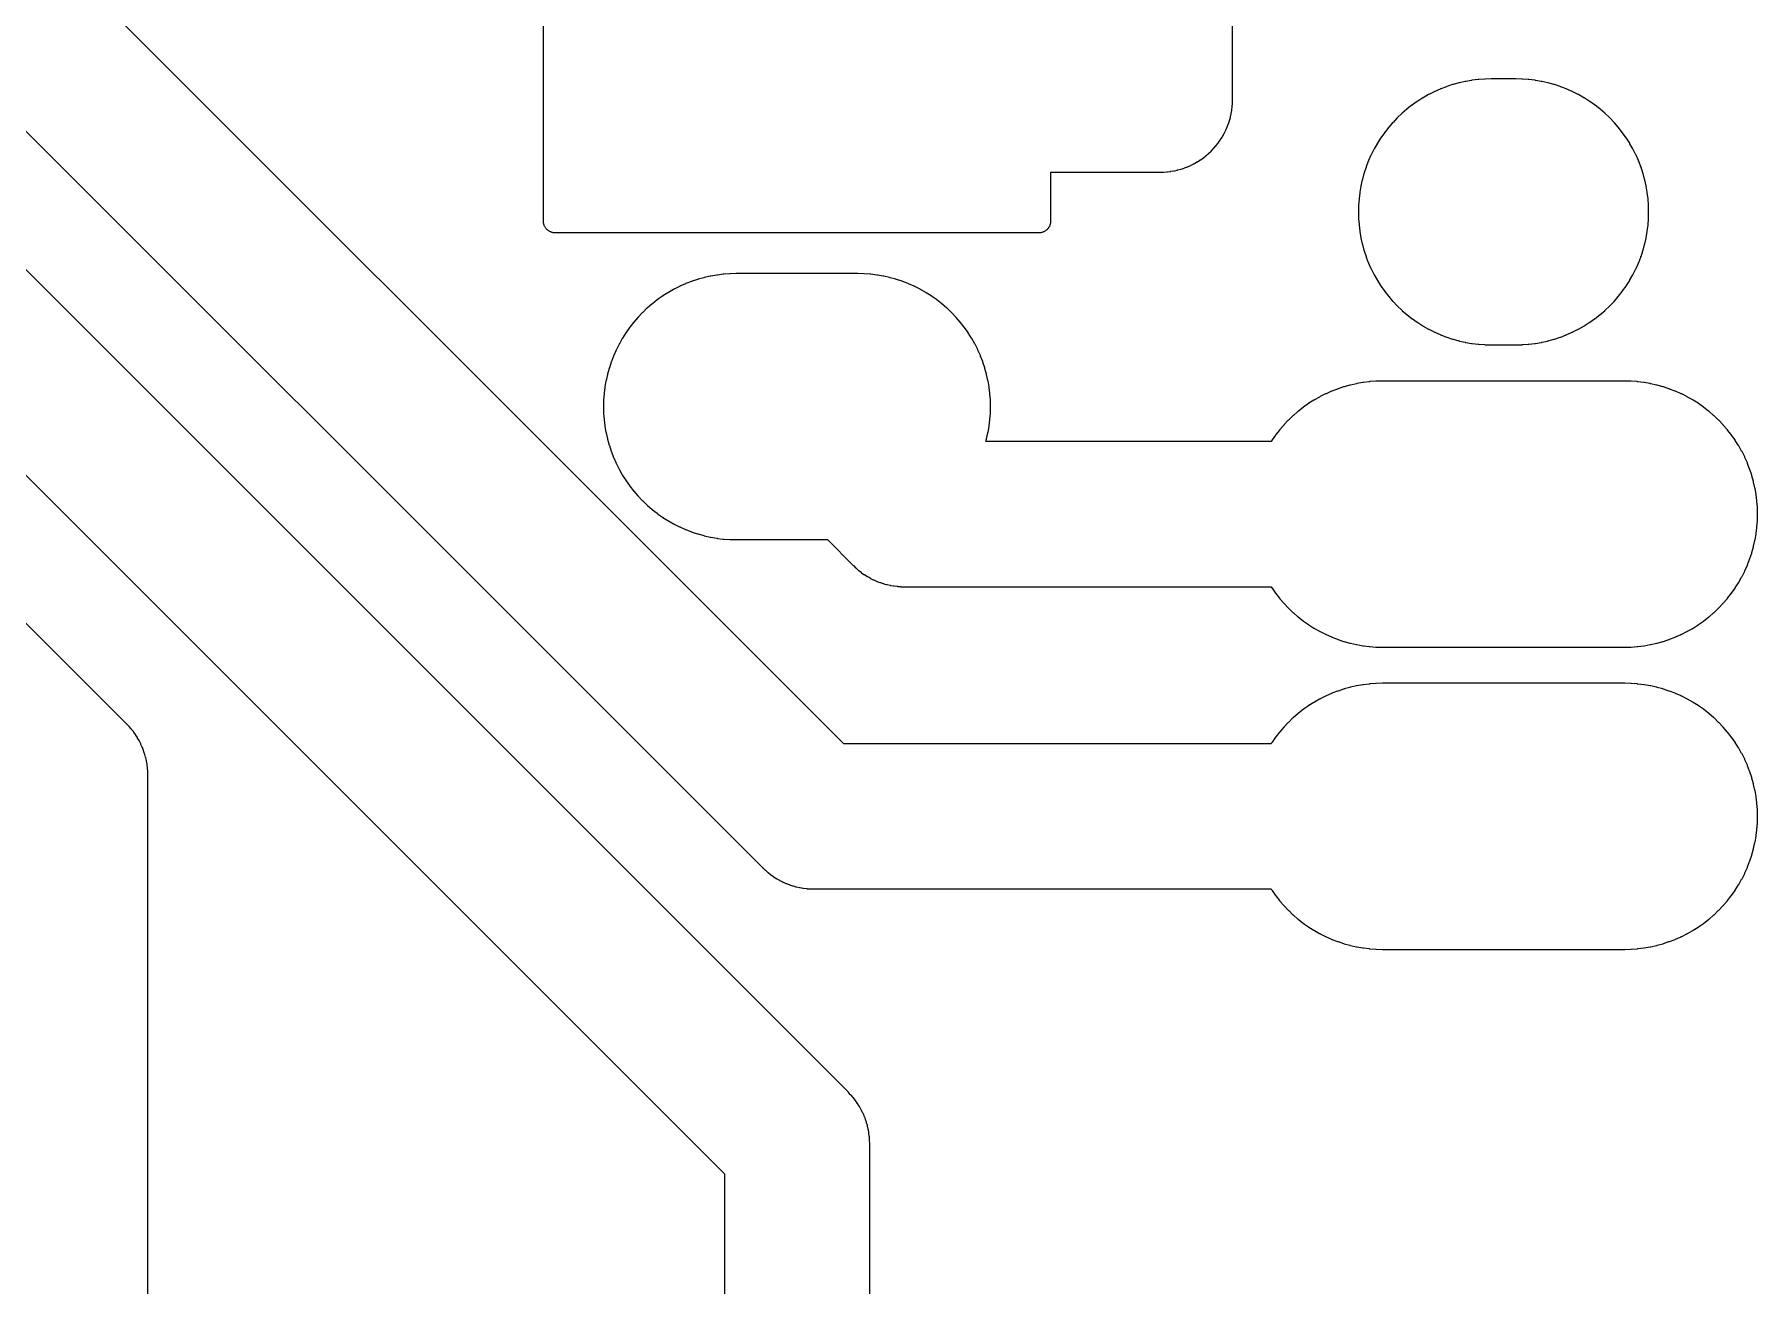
# Model space of a CAD drawing. Header units: millimetres. Extents: x 8.7 to 67.4, y 13.8 to 45.7.
# Drawn here: x 53.13 to 67.38, y 24.12 to 34.47 of the extents above; entities that cross this region are included whole.
import ezdxf

# ---------------------------------------------------------------- set-up
doc = ezdxf.new("R2010")
doc.units = ezdxf.units.MM

msp = doc.modelspace()

# ---------------------------------------------------------------- linework, layer by layer
for points in [[(43.746, 42.985), (59.151, 27.58), (59.151, 27.579), (59.152, 27.578), (59.17, 27.561), (59.172, 27.559), (59.174, 27.558), (59.192, 27.542), (59.194, 27.54), (59.196, 27.539), (59.216, 27.523), (59.217, 27.522), (59.219, 27.521), (59.24, 27.506), (59.242, 27.505), (59.244, 27.504), (59.264, 27.491), (59.266, 27.489), (59.269, 27.488), (59.29, 27.476), (59.292, 27.475), (59.294, 27.474), (59.316, 27.463), (59.318, 27.461), (59.321, 27.46), (59.343, 27.45), (59.345, 27.45), (59.348, 27.449), (59.371, 27.44), (59.373, 27.439), (59.375, 27.438), (59.399, 27.43), (59.401, 27.43), (59.403, 27.429), (59.427, 27.422), (59.429, 27.422), (59.432, 27.421), (59.456, 27.416), (59.458, 27.415), (59.461, 27.415), (59.485, 27.411), (59.487, 27.41), (59.49, 27.41), (59.514, 27.407), (59.516, 27.407), (59.519, 27.406), (59.543, 27.405), (59.546, 27.405), (59.548, 27.404), (59.573, 27.404), (59.574, 27.404), (59.575, 27.404), (63.356, 27.404), (63.362, 27.395), (63.363, 27.393), (63.364, 27.391), (63.393, 27.351), (63.394, 27.349), (63.396, 27.347), (63.426, 27.308), (63.427, 27.306), (63.429, 27.304), (63.461, 27.267), (63.463, 27.265), (63.464, 27.264), (63.498, 27.228), (63.5, 27.226), (63.502, 27.225), (63.537, 27.191), (63.539, 27.189), (63.541, 27.187), (63.578, 27.155), (63.58, 27.154), (63.582, 27.152), (63.621, 27.122), (63.623, 27.121), (63.625, 27.119), (63.665, 27.091), (63.667, 27.089), (63.669, 27.088), (63.71, 27.062), (63.712, 27.061), (63.714, 27.059), (63.757, 27.035), (63.759, 27.034), (63.761, 27.033), (63.805, 27.011), (63.808, 27.01), (63.81, 27.009), (63.855, 26.989), (63.857, 26.988), (63.859, 26.987), (63.905, 26.969), (63.907, 26.968), (63.91, 26.968), (63.956, 26.952), (63.959, 26.951), (63.961, 26.951), (64.008, 26.938), (64.011, 26.937), (64.013, 26.936), (64.061, 26.926), (64.063, 26.925), (64.066, 26.925), (64.114, 26.916), (64.117, 26.916), (64.119, 26.916), (64.168, 26.91), (64.17, 26.909), (64.173, 26.909), (64.222, 26.906), (64.224, 26.905), (64.226, 26.905), (64.276, 26.904), (64.277, 26.904), (64.278, 26.904), (66.278, 26.904), (66.279, 26.904), (66.28, 26.904), (66.33, 26.905), (66.332, 26.905), (66.334, 26.906), (66.383, 26.909), (66.386, 26.909), (66.388, 26.91), (66.437, 26.916), (66.439, 26.916), (66.442, 26.916), (66.49, 26.925), (66.493, 26.925), (66.495, 26.926), (66.543, 26.936), (66.545, 26.937), (66.548, 26.938), (66.595, 26.951), (66.597, 26.951), (66.6, 26.952), (66.646, 26.968), (66.649, 26.968), (66.651, 26.969), (66.697, 26.987), (66.699, 26.988), (66.701, 26.989), (66.746, 27.009), (66.748, 27.01), (66.751, 27.011), (66.795, 27.033), (66.797, 27.034), (66.799, 27.035), (66.842, 27.059), (66.844, 27.061), (66.846, 27.062), (66.887, 27.088), (66.889, 27.089), (66.891, 27.091), (66.931, 27.119), (66.933, 27.121), (66.935, 27.122), (66.974, 27.152), (66.976, 27.154), (66.978, 27.155), (67.015, 27.187), (67.017, 27.189), (67.019, 27.191), (67.054, 27.225), (67.056, 27.226), (67.058, 27.228), (67.092, 27.264), (67.093, 27.265), (67.095, 27.267), (67.127, 27.304), (67.129, 27.306), (67.13, 27.308), (67.16, 27.347), (67.162, 27.349), (67.163, 27.351), (67.192, 27.391), (67.193, 27.393), (67.194, 27.395), (67.221, 27.437), (67.222, 27.439), (67.223, 27.441), (67.247, 27.484), (67.248, 27.486), (67.25, 27.488), (67.272, 27.532), (67.273, 27.534), (67.274, 27.536), (67.294, 27.581), (67.295, 27.583), (67.296, 27.586), (67.313, 27.631), (67.314, 27.634), (67.315, 27.636), (67.33, 27.683), (67.331, 27.685), (67.332, 27.687), (67.345, 27.735), (67.345, 27.737), (67.346, 27.739), (67.357, 27.787), (67.357, 27.79), (67.358, 27.792), (67.366, 27.841), (67.366, 27.843), (67.367, 27.845), (67.373, 27.894), (67.373, 27.897), (67.373, 27.899), (67.377, 27.948), (67.377, 27.95), (67.377, 27.953), (67.378, 28.002), (67.378, 28.003), (67.378, 28.006), (67.378, 28.007), (67.377, 28.056), (67.377, 28.058), (67.377, 28.061), (67.373, 28.11), (67.373, 28.112), (67.373, 28.115), (67.367, 28.163), (67.366, 28.166), (67.366, 28.168), (67.358, 28.217), (67.357, 28.219), (67.357, 28.221), (67.346, 28.269), (67.345, 28.272), (67.345, 28.274), (67.332, 28.321), (67.331, 28.324), (67.33, 28.326), (67.315, 28.373), (67.314, 28.375), (67.313, 28.377), (67.296, 28.423), (67.295, 28.425), (67.294, 28.428), (67.274, 28.473), (67.273, 28.475), (67.272, 28.477), (67.25, 28.521), (67.248, 28.523), (67.247, 28.525), (67.223, 28.568), (67.222, 28.57), (67.221, 28.572), (67.194, 28.614), (67.193, 28.616), (67.192, 28.618), (67.163, 28.658), (67.162, 28.66), (67.16, 28.662), (67.13, 28.701), (67.129, 28.702), (67.127, 28.704), (67.095, 28.741), (67.093, 28.743), (67.092, 28.745), (67.058, 28.781), (67.056, 28.782), (67.054, 28.784), (67.019, 28.818), (67.017, 28.82), (67.015, 28.821), (66.978, 28.853), (66.976, 28.855), (66.974, 28.857), (66.935, 28.887), (66.933, 28.888), (66.931, 28.89), (66.891, 28.918), (66.889, 28.919), (66.887, 28.921), (66.846, 28.947), (66.844, 28.948), (66.842, 28.949), (66.799, 28.974), (66.797, 28.975), (66.795, 28.976), (66.751, 28.998), (66.748, 28.999), (66.746, 29), (66.701, 29.02), (66.699, 29.021), (66.697, 29.022), (66.651, 29.04), (66.649, 29.04), (66.646, 29.041), (66.6, 29.057), (66.597, 29.057), (66.595, 29.058), (66.548, 29.071), (66.545, 29.072), (66.543, 29.072), (66.495, 29.083), (66.493, 29.084), (66.49, 29.084), (66.442, 29.092), (66.439, 29.093), (66.437, 29.093), (66.388, 29.099), (66.386, 29.099), (66.383, 29.1), (66.334, 29.103), (66.332, 29.103), (66.33, 29.104), (66.28, 29.105), (66.279, 29.105), (66.278, 29.105), (64.278, 29.105), (64.277, 29.105), (64.276, 29.105), (64.226, 29.104), (64.224, 29.103), (64.222, 29.103), (64.173, 29.1), (64.17, 29.099), (64.168, 29.099), (64.119, 29.093), (64.117, 29.093), (64.114, 29.092), (64.066, 29.084), (64.063, 29.084), (64.061, 29.083), (64.013, 29.072), (64.011, 29.072), (64.008, 29.071), (63.961, 29.058), (63.959, 29.057), (63.956, 29.057), (63.91, 29.041), (63.907, 29.04), (63.905, 29.04), (63.859, 29.022), (63.857, 29.021), (63.855, 29.02), (63.81, 29), (63.808, 28.999), (63.805, 28.998), (63.761, 28.976), (63.759, 28.975), (63.757, 28.974), (63.714, 28.949), (63.712, 28.948), (63.71, 28.947), (63.669, 28.921), (63.667, 28.919), (63.665, 28.918), (63.625, 28.89), (63.623, 28.888), (63.621, 28.887), (63.582, 28.857), (63.58, 28.855), (63.578, 28.853), (63.541, 28.821), (63.539, 28.82), (63.537, 28.818), (63.502, 28.784), (63.5, 28.782), (63.498, 28.781), (63.464, 28.745), (63.463, 28.743), (63.461, 28.741), (63.429, 28.704), (63.427, 28.702), (63.426, 28.701), (63.396, 28.662), (63.394, 28.66), (63.393, 28.658), (63.364, 28.618), (63.363, 28.616), (63.362, 28.614), (63.356, 28.605), (59.824, 28.605), (44.419, 44.01)], [(57.336, 34.933), (57.336, 32.933), (57.336, 32.928), (57.336, 32.923), (57.337, 32.919), (57.338, 32.914), (57.339, 32.909), (57.34, 32.904), (57.342, 32.899), (57.343, 32.895), (57.345, 32.89), (57.347, 32.886), (57.35, 32.882), (57.353, 32.878), (57.355, 32.873), (57.358, 32.87), (57.362, 32.866), (57.365, 32.862), (57.369, 32.859), (57.372, 32.856), (57.376, 32.853), (57.38, 32.85), (57.384, 32.847), (57.389, 32.845), (57.393, 32.843), (57.398, 32.841), (57.402, 32.839), (57.407, 32.837), (57.412, 32.836), (57.416, 32.835), (57.421, 32.834), (57.426, 32.833), (57.431, 32.833), (57.436, 32.833), (61.436, 32.833), (61.441, 32.833), (61.446, 32.833), (61.451, 32.834), (61.456, 32.835), (61.46, 32.836), (61.465, 32.837), (61.47, 32.839), (61.474, 32.841), (61.479, 32.843), (61.483, 32.845), (61.488, 32.847), (61.492, 32.85), (61.496, 32.853), (61.5, 32.856), (61.503, 32.859), (61.507, 32.862), (61.51, 32.866), (61.514, 32.87), (61.517, 32.873), (61.519, 32.878), (61.522, 32.882), (61.525, 32.886), (61.527, 32.89), (61.529, 32.895), (61.53, 32.899), (61.532, 32.904), (61.533, 32.909), (61.534, 32.914), (61.535, 32.919), (61.536, 32.923), (61.536, 32.928), (61.536, 32.933), (61.536, 33.333), (62.437, 33.333), (62.438, 33.333), (62.439, 33.333), (62.464, 33.333), (62.466, 33.333), (62.469, 33.334), (62.493, 33.335), (62.496, 33.336), (62.498, 33.336), (62.522, 33.339), (62.525, 33.339), (62.527, 33.34), (62.552, 33.344), (62.554, 33.344), (62.556, 33.345), (62.58, 33.35), (62.583, 33.351), (62.585, 33.351), (62.609, 33.358), (62.611, 33.359), (62.613, 33.359), (62.637, 33.367), (62.639, 33.368), (62.641, 33.369), (62.664, 33.377), (62.667, 33.378), (62.669, 33.379), (62.691, 33.389), (62.694, 33.39), (62.696, 33.391), (62.718, 33.402), (62.72, 33.404), (62.722, 33.405), (62.743, 33.417), (62.746, 33.418), (62.748, 33.419), (62.768, 33.433), (62.77, 33.434), (62.772, 33.435), (62.793, 33.449), (62.795, 33.451), (62.797, 33.452), (62.816, 33.467), (62.818, 33.469), (62.82, 33.471), (62.838, 33.487), (62.84, 33.488), (62.842, 33.49), (62.86, 33.507), (62.861, 33.509), (62.863, 33.51), (62.88, 33.528), (62.882, 33.53), (62.883, 33.532), (62.899, 33.55), (62.901, 33.552), (62.903, 33.554), (62.918, 33.574), (62.919, 33.575), (62.921, 33.577), (62.935, 33.598), (62.936, 33.6), (62.938, 33.602), (62.951, 33.622), (62.952, 33.624), (62.953, 33.627), (62.965, 33.648), (62.966, 33.65), (62.968, 33.652), (62.979, 33.674), (62.98, 33.676), (62.981, 33.679), (62.991, 33.701), (62.992, 33.703), (62.993, 33.706), (63.001, 33.729), (63.002, 33.731), (63.003, 33.733), (63.011, 33.757), (63.012, 33.759), (63.012, 33.761), (63.019, 33.785), (63.019, 33.787), (63.02, 33.79), (63.025, 33.814), (63.026, 33.816), (63.026, 33.819), (63.03, 33.843), (63.031, 33.845), (63.031, 33.848), (63.034, 33.872), (63.034, 33.874), (63.035, 33.877), (63.037, 33.901), (63.037, 33.904), (63.037, 33.906), (63.037, 33.931), (63.037, 33.933), (63.037, 33.936), (63.037, 40.624)], [(65.178, 34.105), (65.177, 34.105), (65.176, 34.105), (65.126, 34.103), (65.124, 34.103), (65.122, 34.103), (65.073, 34.1), (65.07, 34.099), (65.068, 34.099), (65.019, 34.093), (65.017, 34.093), (65.014, 34.092), (64.966, 34.084), (64.963, 34.084), (64.961, 34.083), (64.913, 34.072), (64.911, 34.072), (64.908, 34.071), (64.861, 34.058), (64.859, 34.057), (64.856, 34.057), (64.81, 34.041), (64.807, 34.04), (64.805, 34.04), (64.759, 34.022), (64.757, 34.021), (64.755, 34.02), (64.71, 34), (64.708, 33.999), (64.705, 33.998), (64.661, 33.976), (64.659, 33.975), (64.657, 33.974), (64.614, 33.949), (64.612, 33.948), (64.61, 33.947), (64.569, 33.921), (64.567, 33.919), (64.565, 33.918), (64.525, 33.89), (64.523, 33.888), (64.521, 33.887), (64.482, 33.857), (64.48, 33.855), (64.478, 33.853), (64.441, 33.821), (64.439, 33.82), (64.437, 33.818), (64.402, 33.784), (64.4, 33.782), (64.398, 33.781), (64.364, 33.745), (64.363, 33.743), (64.361, 33.741), (64.329, 33.704), (64.327, 33.702), (64.326, 33.701), (64.296, 33.662), (64.294, 33.66), (64.293, 33.658), (64.264, 33.618), (64.263, 33.616), (64.262, 33.614), (64.235, 33.572), (64.234, 33.57), (64.233, 33.568), (64.209, 33.525), (64.208, 33.523), (64.206, 33.521), (64.184, 33.477), (64.183, 33.475), (64.182, 33.473), (64.162, 33.428), (64.161, 33.425), (64.16, 33.423), (64.143, 33.377), (64.142, 33.375), (64.141, 33.373), (64.126, 33.326), (64.125, 33.324), (64.124, 33.321), (64.111, 33.274), (64.111, 33.272), (64.11, 33.269), (64.099, 33.221), (64.099, 33.219), (64.098, 33.217), (64.09, 33.168), (64.09, 33.166), (64.089, 33.163), (64.083, 33.115), (64.083, 33.112), (64.083, 33.11), (64.079, 33.061), (64.079, 33.058), (64.079, 33.056), (64.078, 33.007), (64.078, 33.004), (64.078, 33.002), (64.079, 32.953), (64.079, 32.95), (64.079, 32.948), (64.083, 32.899), (64.083, 32.897), (64.083, 32.894), (64.089, 32.845), (64.09, 32.843), (64.09, 32.84), (64.098, 32.792), (64.099, 32.79), (64.099, 32.787), (64.11, 32.739), (64.111, 32.737), (64.111, 32.735), (64.124, 32.687), (64.125, 32.685), (64.126, 32.683), (64.141, 32.636), (64.142, 32.634), (64.143, 32.631), (64.16, 32.586), (64.161, 32.583), (64.162, 32.581), (64.182, 32.536), (64.183, 32.534), (64.184, 32.532), (64.206, 32.488), (64.208, 32.486), (64.209, 32.484), (64.233, 32.441), (64.234, 32.439), (64.235, 32.437), (64.262, 32.395), (64.263, 32.393), (64.264, 32.391), (64.293, 32.351), (64.294, 32.349), (64.296, 32.347), (64.326, 32.308), (64.327, 32.306), (64.329, 32.304), (64.361, 32.267), (64.363, 32.265), (64.364, 32.264), (64.398, 32.228), (64.4, 32.226), (64.402, 32.225), (64.437, 32.191), (64.439, 32.189), (64.441, 32.187), (64.478, 32.155), (64.48, 32.154), (64.482, 32.152), (64.521, 32.122), (64.523, 32.121), (64.525, 32.119), (64.565, 32.091), (64.567, 32.089), (64.569, 32.088), (64.61, 32.062), (64.612, 32.061), (64.614, 32.059), (64.657, 32.035), (64.659, 32.034), (64.661, 32.033), (64.705, 32.011), (64.708, 32.01), (64.71, 32.009), (64.755, 31.989), (64.757, 31.988), (64.759, 31.987), (64.805, 31.969), (64.807, 31.968), (64.81, 31.968), (64.856, 31.952), (64.859, 31.951), (64.861, 31.951), (64.908, 31.938), (64.911, 31.937), (64.913, 31.936), (64.961, 31.926), (64.963, 31.925), (64.966, 31.925), (65.014, 31.916), (65.017, 31.916), (65.019, 31.916), (65.068, 31.91), (65.07, 31.909), (65.073, 31.909), (65.122, 31.906), (65.124, 31.905), (65.126, 31.905), (65.176, 31.904), (65.177, 31.904), (65.178, 31.904), (65.378, 31.904), (65.379, 31.904), (65.38, 31.904), (65.43, 31.905), (65.432, 31.905), (65.434, 31.906), (65.483, 31.909), (65.486, 31.909), (65.488, 31.91), (65.537, 31.916), (65.539, 31.916), (65.542, 31.916), (65.59, 31.925), (65.593, 31.925), (65.595, 31.926), (65.643, 31.936), (65.645, 31.937), (65.648, 31.938), (65.695, 31.951), (65.697, 31.951), (65.7, 31.952), (65.746, 31.968), (65.749, 31.968), (65.751, 31.969), (65.797, 31.987), (65.799, 31.988), (65.801, 31.989), (65.846, 32.009), (65.848, 32.01), (65.851, 32.011), (65.895, 32.033), (65.897, 32.034), (65.899, 32.035), (65.942, 32.059), (65.944, 32.061), (65.946, 32.062), (65.987, 32.088), (65.989, 32.089), (65.991, 32.091), (66.031, 32.119), (66.033, 32.121), (66.035, 32.122), (66.074, 32.152), (66.076, 32.154), (66.078, 32.155), (66.115, 32.187), (66.117, 32.189), (66.119, 32.191), (66.154, 32.225), (66.156, 32.226), (66.158, 32.228), (66.192, 32.264), (66.193, 32.265), (66.195, 32.267), (66.227, 32.304), (66.229, 32.306), (66.23, 32.308), (66.26, 32.347), (66.262, 32.349), (66.263, 32.351), (66.292, 32.391), (66.293, 32.393), (66.294, 32.395), (66.321, 32.437), (66.322, 32.439), (66.323, 32.441), (66.347, 32.484), (66.348, 32.486), (66.35, 32.488), (66.372, 32.532), (66.373, 32.534), (66.374, 32.536), (66.394, 32.581), (66.395, 32.583), (66.396, 32.586), (66.413, 32.631), (66.414, 32.634), (66.415, 32.636), (66.43, 32.683), (66.431, 32.685), (66.432, 32.687), (66.445, 32.735), (66.445, 32.737), (66.446, 32.739), (66.457, 32.787), (66.457, 32.79), (66.458, 32.792), (66.466, 32.84), (66.466, 32.843), (66.467, 32.845), (66.473, 32.894), (66.473, 32.897), (66.473, 32.899), (66.477, 32.948), (66.477, 32.95), (66.477, 32.953), (66.478, 33.002), (66.478, 33.003), (66.478, 33.006), (66.478, 33.007), (66.477, 33.056), (66.477, 33.058), (66.477, 33.061), (66.473, 33.11), (66.473, 33.112), (66.473, 33.115), (66.467, 33.163), (66.466, 33.166), (66.466, 33.168), (66.458, 33.217), (66.457, 33.219), (66.457, 33.221), (66.446, 33.269), (66.445, 33.272), (66.445, 33.274), (66.432, 33.321), (66.431, 33.324), (66.43, 33.326), (66.415, 33.373), (66.414, 33.375), (66.413, 33.377), (66.396, 33.423), (66.395, 33.425), (66.394, 33.428), (66.374, 33.473), (66.373, 33.475), (66.372, 33.477), (66.35, 33.521), (66.348, 33.523), (66.347, 33.525), (66.323, 33.568), (66.322, 33.57), (66.321, 33.572), (66.294, 33.614), (66.293, 33.616), (66.292, 33.618), (66.263, 33.658), (66.262, 33.66), (66.26, 33.662), (66.23, 33.701), (66.229, 33.702), (66.227, 33.704), (66.195, 33.741), (66.193, 33.743), (66.192, 33.745), (66.158, 33.781), (66.156, 33.782), (66.154, 33.784), (66.119, 33.818), (66.117, 33.82), (66.115, 33.821), (66.078, 33.853), (66.076, 33.855), (66.074, 33.857), (66.035, 33.887), (66.033, 33.888), (66.031, 33.89), (65.991, 33.918), (65.989, 33.919), (65.987, 33.921), (65.946, 33.947), (65.944, 33.948), (65.942, 33.949), (65.899, 33.974), (65.897, 33.975), (65.895, 33.976), (65.851, 33.998), (65.848, 33.999), (65.846, 34), (65.801, 34.02), (65.799, 34.021), (65.797, 34.022), (65.751, 34.04), (65.749, 34.04), (65.746, 34.041), (65.7, 34.057), (65.697, 34.057), (65.695, 34.058), (65.648, 34.071), (65.645, 34.072), (65.643, 34.072), (65.595, 34.083), (65.593, 34.084), (65.59, 34.084), (65.542, 34.092), (65.539, 34.093), (65.537, 34.093), (65.488, 34.099), (65.486, 34.099), (65.483, 34.1), (65.434, 34.103), (65.432, 34.103), (65.43, 34.103), (65.38, 34.105), (65.379, 34.105), (65.378, 34.105), (65.178, 34.105)], [(60.037, 22.652), (60.037, 25.297), (60.037, 25.298), (60.037, 25.3), (60.036, 25.324), (60.036, 25.327), (60.036, 25.329), (60.034, 25.354), (60.034, 25.356), (60.033, 25.359), (60.03, 25.383), (60.03, 25.385), (60.03, 25.388), (60.026, 25.412), (60.025, 25.414), (60.025, 25.417), (60.019, 25.441), (60.019, 25.443), (60.018, 25.446), (60.011, 25.469), (60.011, 25.472), (60.01, 25.474), (60.002, 25.497), (60.001, 25.5), (60.001, 25.502), (59.992, 25.525), (59.991, 25.527), (59.99, 25.529), (59.98, 25.552), (59.979, 25.554), (59.978, 25.556), (59.967, 25.578), (59.966, 25.58), (59.964, 25.583), (59.952, 25.604), (59.951, 25.606), (59.95, 25.608), (59.937, 25.629), (59.935, 25.631), (59.934, 25.633), (59.92, 25.653), (59.918, 25.655), (59.917, 25.657), (59.902, 25.676), (59.9, 25.678), (59.899, 25.68), (59.883, 25.699), (59.881, 25.701), (59.879, 25.702), (59.862, 25.72), (59.862, 25.721), (59.861, 25.722), (51.606, 33.977)], [(50.932, 32.952), (58.835, 25.048), (58.835, 22.652)], [(58.936, 32.494), (58.935, 32.494), (58.934, 32.494), (58.884, 32.492), (58.882, 32.492), (58.88, 32.492), (58.831, 32.489), (58.828, 32.488), (58.826, 32.488), (58.777, 32.482), (58.775, 32.482), (58.772, 32.481), (58.724, 32.473), (58.721, 32.472), (58.719, 32.472), (58.671, 32.461), (58.669, 32.461), (58.666, 32.46), (58.619, 32.447), (58.617, 32.446), (58.614, 32.445), (58.568, 32.43), (58.565, 32.429), (58.563, 32.428), (58.517, 32.411), (58.515, 32.41), (58.513, 32.409), (58.468, 32.389), (58.466, 32.388), (58.463, 32.387), (58.419, 32.365), (58.417, 32.364), (58.415, 32.362), (58.372, 32.338), (58.37, 32.337), (58.368, 32.336), (58.327, 32.31), (58.325, 32.308), (58.323, 32.307), (58.283, 32.279), (58.281, 32.277), (58.279, 32.276), (58.24, 32.245), (58.238, 32.244), (58.236, 32.242), (58.199, 32.21), (58.197, 32.209), (58.195, 32.207), (58.16, 32.173), (58.158, 32.171), (58.156, 32.17), (58.122, 32.134), (58.121, 32.132), (58.119, 32.13), (58.087, 32.093), (58.085, 32.091), (58.084, 32.089), (58.054, 32.051), (58.052, 32.049), (58.051, 32.047), (58.022, 32.007), (58.021, 32.005), (58.02, 32.003), (57.993, 31.961), (57.992, 31.959), (57.991, 31.957), (57.967, 31.914), (57.966, 31.912), (57.964, 31.91), (57.942, 31.866), (57.941, 31.864), (57.94, 31.861), (57.92, 31.817), (57.919, 31.814), (57.918, 31.812), (57.901, 31.766), (57.9, 31.764), (57.899, 31.762), (57.884, 31.715), (57.883, 31.713), (57.882, 31.71), (57.869, 31.663), (57.869, 31.661), (57.868, 31.658), (57.857, 31.61), (57.857, 31.608), (57.856, 31.606), (57.848, 31.557), (57.848, 31.555), (57.847, 31.552), (57.841, 31.504), (57.841, 31.501), (57.841, 31.499), (57.837, 31.45), (57.837, 31.447), (57.837, 31.445), (57.836, 31.396), (57.836, 31.393), (57.836, 31.391), (57.837, 31.342), (57.837, 31.339), (57.837, 31.337), (57.841, 31.288), (57.841, 31.285), (57.841, 31.283), (57.847, 31.234), (57.848, 31.232), (57.848, 31.229), (57.856, 31.181), (57.857, 31.179), (57.857, 31.176), (57.868, 31.128), (57.869, 31.126), (57.869, 31.124), (57.882, 31.076), (57.883, 31.074), (57.884, 31.071), (57.899, 31.025), (57.9, 31.023), (57.901, 31.02), (57.918, 30.974), (57.919, 30.972), (57.92, 30.97), (57.94, 30.925), (57.941, 30.923), (57.942, 30.921), (57.964, 30.877), (57.966, 30.875), (57.967, 30.872), (57.991, 30.83), (57.992, 30.828), (57.993, 30.825), (58.02, 30.784), (58.021, 30.782), (58.022, 30.78), (58.051, 30.74), (58.052, 30.738), (58.054, 30.736), (58.084, 30.697), (58.085, 30.695), (58.087, 30.693), (58.119, 30.656), (58.121, 30.654), (58.122, 30.653), (58.156, 30.617), (58.158, 30.615), (58.16, 30.613), (58.195, 30.58), (58.197, 30.578), (58.199, 30.576), (58.236, 30.544), (58.238, 30.543), (58.24, 30.541), (58.279, 30.511), (58.281, 30.509), (58.283, 30.508), (58.323, 30.48), (58.325, 30.478), (58.327, 30.477), (58.368, 30.451), (58.37, 30.449), (58.372, 30.448), (58.415, 30.424), (58.417, 30.423), (58.419, 30.422), (58.463, 30.4), (58.466, 30.399), (58.468, 30.398), (58.513, 30.378), (58.515, 30.377), (58.517, 30.376), (58.563, 30.358), (58.565, 30.357), (58.568, 30.356), (58.614, 30.341), (58.617, 30.34), (58.619, 30.34), (58.666, 30.327), (58.669, 30.326), (58.671, 30.325), (58.719, 30.315), (58.721, 30.314), (58.724, 30.314), (58.772, 30.305), (58.775, 30.305), (58.777, 30.304), (58.826, 30.298), (58.828, 30.298), (58.831, 30.298), (58.88, 30.294), (58.882, 30.294), (58.884, 30.294), (58.934, 30.293), (58.935, 30.293), (58.936, 30.293), (59.687, 30.293), (59.9, 30.08), (59.901, 30.079), (59.902, 30.078), (59.92, 30.061), (59.922, 30.059), (59.924, 30.058), (59.942, 30.042), (59.944, 30.04), (59.946, 30.038), (59.965, 30.023), (59.967, 30.022), (59.969, 30.02), (59.989, 30.006), (59.991, 30.005), (59.993, 30.004), (60.014, 29.99), (60.016, 29.989), (60.018, 29.988), (60.04, 29.976), (60.042, 29.975), (60.044, 29.973), (60.066, 29.962), (60.068, 29.961), (60.07, 29.96), (60.093, 29.95), (60.095, 29.949), (60.097, 29.948), (60.12, 29.94), (60.123, 29.939), (60.125, 29.938), (60.148, 29.93), (60.151, 29.93), (60.153, 29.929), (60.177, 29.922), (60.179, 29.922), (60.181, 29.921), (60.205, 29.916), (60.208, 29.915), (60.21, 29.915), (60.234, 29.911), (60.237, 29.91), (60.239, 29.91), (60.264, 29.907), (60.266, 29.907), (60.269, 29.906), (60.293, 29.905), (60.296, 29.904), (60.298, 29.904), (60.323, 29.904), (60.324, 29.904), (60.325, 29.904), (63.356, 29.904), (63.362, 29.895), (63.363, 29.893), (63.364, 29.891), (63.393, 29.851), (63.394, 29.849), (63.396, 29.847), (63.426, 29.808), (63.427, 29.806), (63.429, 29.804), (63.461, 29.767), (63.463, 29.765), (63.464, 29.764), (63.498, 29.728), (63.5, 29.726), (63.502, 29.724), (63.537, 29.691), (63.539, 29.689), (63.541, 29.687), (63.578, 29.655), (63.58, 29.654), (63.582, 29.652), (63.621, 29.622), (63.623, 29.62), (63.625, 29.619), (63.665, 29.591), (63.667, 29.589), (63.669, 29.588), (63.71, 29.562), (63.712, 29.56), (63.714, 29.559), (63.757, 29.535), (63.759, 29.534), (63.761, 29.533), (63.805, 29.511), (63.808, 29.51), (63.81, 29.509), (63.855, 29.489), (63.857, 29.488), (63.859, 29.487), (63.905, 29.469), (63.907, 29.468), (63.91, 29.467), (63.956, 29.452), (63.959, 29.451), (63.961, 29.451), (64.008, 29.438), (64.011, 29.437), (64.013, 29.436), (64.061, 29.426), (64.063, 29.425), (64.066, 29.425), (64.114, 29.416), (64.117, 29.416), (64.119, 29.415), (64.168, 29.409), (64.17, 29.409), (64.173, 29.409), (64.222, 29.405), (64.224, 29.405), (64.226, 29.405), (64.276, 29.404), (64.277, 29.404), (64.278, 29.404), (66.278, 29.404), (66.279, 29.404), (66.28, 29.404), (66.33, 29.405), (66.332, 29.405), (66.334, 29.405), (66.383, 29.409), (66.386, 29.409), (66.388, 29.409), (66.437, 29.415), (66.439, 29.416), (66.442, 29.416), (66.49, 29.425), (66.493, 29.425), (66.495, 29.426), (66.543, 29.436), (66.545, 29.437), (66.548, 29.438), (66.595, 29.451), (66.597, 29.451), (66.6, 29.452), (66.646, 29.467), (66.649, 29.468), (66.651, 29.469), (66.697, 29.487), (66.699, 29.488), (66.701, 29.489), (66.746, 29.509), (66.748, 29.51), (66.751, 29.511), (66.795, 29.533), (66.797, 29.534), (66.799, 29.535), (66.842, 29.559), (66.844, 29.56), (66.846, 29.562), (66.887, 29.588), (66.889, 29.589), (66.891, 29.591), (66.931, 29.619), (66.933, 29.62), (66.935, 29.622), (66.974, 29.652), (66.976, 29.654), (66.978, 29.655), (67.015, 29.687), (67.017, 29.689), (67.019, 29.691), (67.054, 29.724), (67.056, 29.726), (67.058, 29.728), (67.092, 29.764), (67.093, 29.765), (67.095, 29.767), (67.127, 29.804), (67.129, 29.806), (67.13, 29.808), (67.16, 29.847), (67.162, 29.849), (67.163, 29.851), (67.192, 29.891), (67.193, 29.893), (67.194, 29.895), (67.221, 29.936), (67.222, 29.939), (67.223, 29.941), (67.247, 29.983), (67.248, 29.986), (67.25, 29.988), (67.272, 30.032), (67.273, 30.034), (67.274, 30.036), (67.294, 30.081), (67.295, 30.083), (67.296, 30.085), (67.313, 30.131), (67.314, 30.134), (67.315, 30.136), (67.33, 30.182), (67.331, 30.185), (67.332, 30.187), (67.345, 30.235), (67.345, 30.237), (67.346, 30.239), (67.357, 30.287), (67.357, 30.29), (67.358, 30.292), (67.366, 30.34), (67.366, 30.343), (67.367, 30.345), (67.373, 30.394), (67.373, 30.396), (67.373, 30.399), (67.377, 30.448), (67.377, 30.45), (67.377, 30.453), (67.378, 30.502), (67.378, 30.503), (67.378, 30.505), (67.378, 30.507), (67.377, 30.556), (67.377, 30.558), (67.377, 30.561), (67.373, 30.61), (67.373, 30.612), (67.373, 30.615), (67.367, 30.663), (67.366, 30.666), (67.366, 30.668), (67.358, 30.717), (67.357, 30.719), (67.357, 30.721), (67.346, 30.769), (67.345, 30.772), (67.345, 30.774), (67.332, 30.821), (67.331, 30.824), (67.33, 30.826), (67.315, 30.873), (67.314, 30.875), (67.313, 30.877), (67.296, 30.923), (67.295, 30.925), (67.294, 30.928), (67.274, 30.972), (67.273, 30.975), (67.272, 30.977), (67.25, 31.021), (67.248, 31.023), (67.247, 31.025), (67.223, 31.068), (67.222, 31.07), (67.221, 31.072), (67.194, 31.114), (67.193, 31.116), (67.192, 31.118), (67.163, 31.158), (67.162, 31.16), (67.16, 31.162), (67.13, 31.2), (67.129, 31.202), (67.127, 31.204), (67.095, 31.241), (67.093, 31.243), (67.092, 31.245), (67.058, 31.281), (67.056, 31.282), (67.054, 31.284), (67.019, 31.318), (67.017, 31.32), (67.015, 31.321), (66.978, 31.353), (66.976, 31.355), (66.974, 31.356), (66.935, 31.387), (66.933, 31.388), (66.931, 31.39), (66.891, 31.418), (66.889, 31.419), (66.887, 31.421), (66.846, 31.447), (66.844, 31.448), (66.842, 31.449), (66.799, 31.473), (66.797, 31.475), (66.795, 31.476), (66.751, 31.498), (66.748, 31.499), (66.746, 31.5), (66.701, 31.52), (66.699, 31.521), (66.697, 31.522), (66.651, 31.539), (66.649, 31.54), (66.646, 31.541), (66.6, 31.556), (66.597, 31.557), (66.595, 31.558), (66.548, 31.571), (66.545, 31.572), (66.543, 31.572), (66.495, 31.583), (66.493, 31.583), (66.49, 31.584), (66.442, 31.592), (66.439, 31.593), (66.437, 31.593), (66.388, 31.599), (66.386, 31.599), (66.383, 31.6), (66.334, 31.603), (66.332, 31.603), (66.33, 31.603), (66.28, 31.605), (66.279, 31.605), (66.278, 31.605), (64.278, 31.605), (64.277, 31.605), (64.276, 31.605), (64.226, 31.603), (64.224, 31.603), (64.222, 31.603), (64.173, 31.6), (64.17, 31.599), (64.168, 31.599), (64.119, 31.593), (64.117, 31.593), (64.114, 31.592), (64.066, 31.584), (64.063, 31.583), (64.061, 31.583), (64.013, 31.572), (64.011, 31.572), (64.008, 31.571), (63.961, 31.558), (63.959, 31.557), (63.956, 31.556), (63.91, 31.541), (63.907, 31.54), (63.905, 31.539), (63.859, 31.522), (63.857, 31.521), (63.855, 31.52), (63.81, 31.5), (63.808, 31.499), (63.805, 31.498), (63.761, 31.476), (63.759, 31.475), (63.757, 31.473), (63.714, 31.449), (63.712, 31.448), (63.71, 31.447), (63.669, 31.421), (63.667, 31.419), (63.665, 31.418), (63.625, 31.39), (63.623, 31.388), (63.621, 31.387), (63.582, 31.356), (63.58, 31.355), (63.578, 31.353), (63.541, 31.321), (63.539, 31.32), (63.537, 31.318), (63.502, 31.284), (63.5, 31.282), (63.498, 31.281), (63.464, 31.245), (63.463, 31.243), (63.461, 31.241), (63.429, 31.204), (63.427, 31.202), (63.426, 31.2), (63.396, 31.162), (63.394, 31.16), (63.393, 31.158), (63.364, 31.118), (63.363, 31.116), (63.362, 31.114), (63.356, 31.105), (60.998, 31.105), (61.003, 31.124), (61.003, 31.126), (61.004, 31.128), (61.015, 31.176), (61.015, 31.179), (61.016, 31.181), (61.024, 31.229), (61.024, 31.232), (61.025, 31.234), (61.031, 31.283), (61.031, 31.285), (61.031, 31.288), (61.035, 31.337), (61.035, 31.339), (61.035, 31.342), (61.036, 31.391), (61.036, 31.392), (61.036, 31.394), (61.036, 31.396), (61.035, 31.445), (61.035, 31.447), (61.035, 31.45), (61.031, 31.499), (61.031, 31.501), (61.031, 31.504), (61.025, 31.552), (61.024, 31.555), (61.024, 31.557), (61.016, 31.606), (61.015, 31.608), (61.015, 31.61), (61.004, 31.658), (61.003, 31.661), (61.003, 31.663), (60.99, 31.71), (60.989, 31.713), (60.988, 31.715), (60.973, 31.762), (60.972, 31.764), (60.971, 31.766), (60.954, 31.812), (60.953, 31.814), (60.952, 31.817), (60.932, 31.861), (60.931, 31.864), (60.93, 31.866), (60.908, 31.91), (60.906, 31.912), (60.905, 31.914), (60.881, 31.957), (60.88, 31.959), (60.879, 31.961), (60.852, 32.003), (60.851, 32.005), (60.85, 32.007), (60.821, 32.047), (60.82, 32.049), (60.818, 32.051), (60.788, 32.089), (60.787, 32.091), (60.785, 32.093), (60.753, 32.13), (60.751, 32.132), (60.75, 32.134), (60.716, 32.17), (60.714, 32.171), (60.712, 32.173), (60.677, 32.207), (60.675, 32.209), (60.673, 32.21), (60.636, 32.242), (60.634, 32.244), (60.632, 32.245), (60.593, 32.276), (60.591, 32.277), (60.589, 32.279), (60.549, 32.307), (60.547, 32.308), (60.545, 32.31), (60.504, 32.336), (60.502, 32.337), (60.5, 32.338), (60.457, 32.362), (60.455, 32.364), (60.453, 32.365), (60.409, 32.387), (60.406, 32.388), (60.404, 32.389), (60.359, 32.409), (60.357, 32.41), (60.355, 32.411), (60.309, 32.428), (60.307, 32.429), (60.304, 32.43), (60.258, 32.445), (60.255, 32.446), (60.253, 32.447), (60.206, 32.46), (60.203, 32.461), (60.201, 32.461), (60.153, 32.472), (60.151, 32.472), (60.148, 32.473), (60.1, 32.481), (60.097, 32.482), (60.095, 32.482), (60.046, 32.488), (60.044, 32.488), (60.041, 32.489), (59.992, 32.492), (59.99, 32.492), (59.988, 32.492), (59.938, 32.494), (59.937, 32.494), (59.936, 32.494), (58.936, 32.494)], [(54.068, 20.847), (54.068, 28.345), (54.068, 28.346), (54.068, 28.348), (54.067, 28.372), (54.067, 28.375), (54.067, 28.377), (54.065, 28.402), (54.065, 28.404), (54.064, 28.407), (54.061, 28.431), (54.061, 28.433), (54.061, 28.436), (54.057, 28.46), (54.056, 28.462), (54.056, 28.465), (54.05, 28.489), (54.05, 28.491), (54.049, 28.494), (54.042, 28.517), (54.042, 28.52), (54.041, 28.522), (54.033, 28.545), (54.032, 28.548), (54.032, 28.55), (54.023, 28.573), (54.022, 28.575), (54.021, 28.577), (54.011, 28.6), (54.01, 28.602), (54.009, 28.604), (53.998, 28.626), (53.997, 28.628), (53.995, 28.631), (53.983, 28.652), (53.982, 28.654), (53.981, 28.656), (53.968, 28.677), (53.966, 28.679), (53.965, 28.681), (53.951, 28.701), (53.949, 28.703), (53.948, 28.705), (53.933, 28.724), (53.931, 28.726), (53.93, 28.728), (53.914, 28.747), (53.912, 28.749), (53.91, 28.75), (53.893, 28.768), (53.893, 28.769), (53.892, 28.77), (50.971, 31.691)]]:
    msp.add_lwpolyline(points)

doc.saveas('drawing.dxf')
